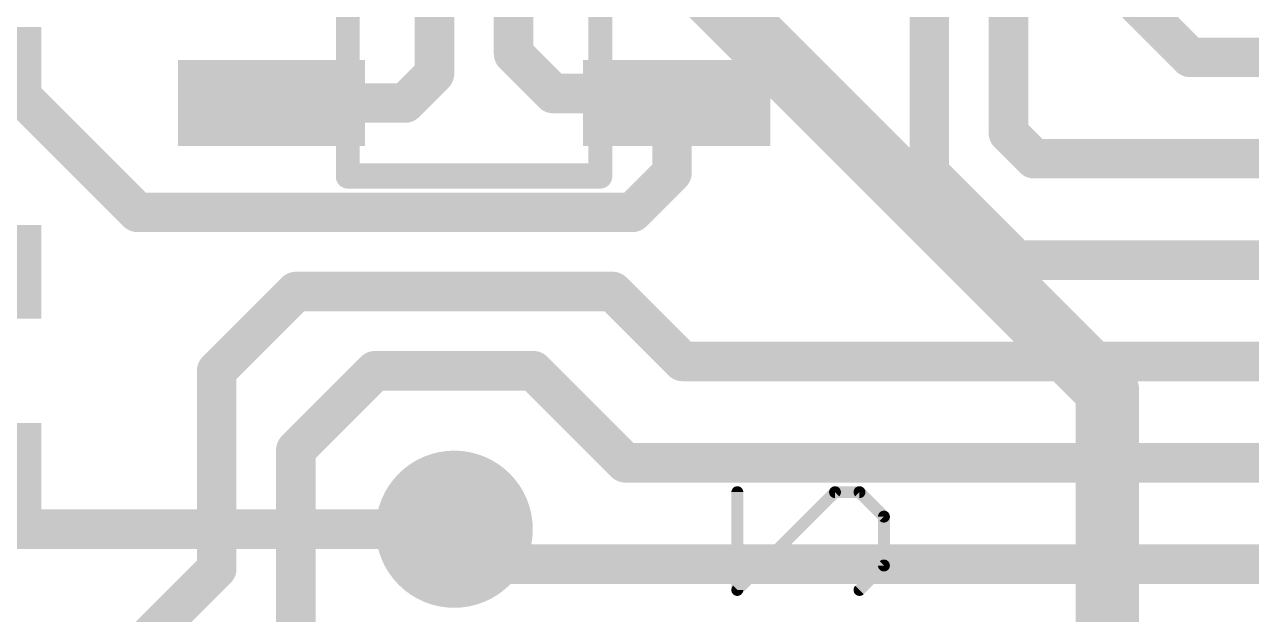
# Model space of a CAD drawing. Extents: x -0.1 to 32.1, y -0.1 to 23.1.
# Drawn here: x 10.71 to 18.58, y 12.41 to 16.19 of the extents above; entities that cross this region are included whole.
import ezdxf

# ---------------------------------------------------------------- set-up
doc = ezdxf.new("R2010")
doc.units = 0
for name, color, linetype in [('1', 12, 'CONTINUOUS'), ('16', 132, 'CONTINUOUS'), ('18', 110, 'CONTINUOUS'), ('22', 6, 'CONTINUOUS'), ('52', 253, 'CONTINUOUS')]:
    doc.layers.add(name, color=color, linetype=linetype)

# ---------------------------------------------------------------- blocks, each defined once
blk = doc.blocks.new('RECT')
blk.add_solid([(-0.5, -0.5), (0.5, -0.5), (-0.5, 0.5), (0.5, 0.5)])
blk = doc.blocks.new('ROUNDV')
at = {"const_width": 0.5}
blk.add_lwpolyline([(0, -0.25, 1), (0, 0.25, 1), (0, -0.25)], format="xyb", dxfattribs=at)

msp = doc.modelspace()

# ---------------------------------------------------------------- linework, layer by layer
at = {"layer": '1'}
for points, const_width in [([(17.653, 13.843), (14.859, 16.637)], 0.4064), ([(17.653, 7.62), (17.653, 13.843)], 0.4064), ([(6.096, 12.954), (13.462, 12.954)], 0.254)]:
    msp.add_lwpolyline(points, dxfattribs=dict(at, const_width=const_width))
for points, const_width in [([(17.7546, 13.843, 1), (17.5514, 13.843)], 0.2032), ([(17.5812, 13.7712, 1), (17.7248, 13.9148)], 0.2032), ([(13.462, 12.8905, 1), (13.462, 13.0175)], 0.127)]:
    msp.add_lwpolyline(points, format="xyb", dxfattribs=dict(at, const_width=const_width))
at = {"layer": '16', "const_width": 0.254}
for points in [[(16.51, 15.24), (16.51, 18.1)], [(17.018, 15.494), (17.018, 17.78)], [(13.843, 16.002), (13.843, 17.653)], [(13.335, 17.399), (13.335, 15.875)], [(17.78, 16.383), (18.183, 15.98)], [(14.097, 15.748), (13.843, 16.002)], [(18.183, 15.98), (22.78, 15.98)], [(10.541, 15.875), (11.43, 14.986)], [(13.335, 15.875), (13.147, 15.687)], [(14.8281, 15.748), (14.097, 15.748)], [(14.8891, 15.687), (14.8281, 15.748)], [(13.147, 15.687), (12.2889, 15.687)], [(14.859, 15.6569), (14.8891, 15.687)], [(14.859, 15.24), (14.859, 15.6569)], [(17.018, 15.494), (17.182, 15.33)], [(17.182, 15.33), (22.78, 15.33)], [(14.605, 14.986), (14.859, 15.24)], [(17.07, 14.68), (16.51, 15.24)], [(11.43, 14.986), (14.605, 14.986)], [(17.07, 14.68), (22.78, 14.68)], [(11.938, 13.97), (12.446, 14.478)], [(12.446, 14.478), (14.478, 14.478)], [(14.478, 14.478), (14.926, 14.03)], [(11.938, 12.7), (11.938, 13.97)], [(12.446, 13.462), (12.954, 13.97)], [(12.954, 13.97), (13.97, 13.97)], [(13.97, 13.97), (14.56, 13.38)], [(14.926, 14.03), (22.78, 14.03)], [(12.446, 10.414), (12.446, 13.462)], [(14.56, 13.38), (22.78, 13.38)], [(13.462, 12.954), (13.686, 12.73)], [(13.686, 12.73), (22.78, 12.73)], [(11.43, 12.192), (11.938, 12.7)]]:
    msp.add_lwpolyline(points, dxfattribs=at)
at = {"layer": '16', "const_width": 0.127}
for points in [[(13.8879, 16.0469, 1), (13.7981, 15.9571)], [(13.7795, 16.002, 1), (13.9065, 16.002)], [(18.183, 16.0435, 1), (18.183, 15.9165)], [(18.1381, 15.9351, 1), (18.2279, 16.0249)], [(13.3799, 15.8301, 1), (13.2901, 15.9199)], [(13.2715, 15.875, 1), (13.3985, 15.875)], [(14.097, 15.8115, 1), (14.097, 15.6845)], [(14.0521, 15.7031, 1), (14.1419, 15.7929)], [(14.873, 15.7929, 1), (14.7832, 15.7031)], [(14.8281, 15.6845, 1), (14.8281, 15.8115)], [(12.2889, 15.7505, 1), (12.2889, 15.6235)], [(13.1021, 15.7319, 1), (13.1919, 15.6421)], [(13.147, 15.6235, 1), (13.147, 15.7505)], [(14.9225, 15.6569, 1), (14.7955, 15.6569)], [(14.8141, 15.7018, 1), (14.9039, 15.612)], [(14.934, 15.6421, 1), (14.8442, 15.7319)], [(14.8442, 15.6421, 1), (14.934, 15.7319)], [(17.0629, 15.5389, 1), (16.9731, 15.4491)], [(16.9545, 15.494, 1), (17.0815, 15.494)], [(17.182, 15.3935, 1), (17.182, 15.2665)], [(17.1371, 15.2851, 1), (17.2269, 15.3749)], [(14.9039, 15.1951, 1), (14.8141, 15.2849)], [(16.5549, 15.2849, 1), (16.4651, 15.1951)], [(14.7955, 15.24, 1), (14.9225, 15.24)], [(16.4465, 15.24, 1), (16.5735, 15.24)], [(11.43, 15.0495, 1), (11.43, 14.9225)], [(11.3851, 14.9411, 1), (11.4749, 15.0309)], [(14.5601, 15.0309, 1), (14.6499, 14.9411)], [(14.605, 14.9225, 1), (14.605, 15.0495)], [(17.07, 14.7435, 1), (17.07, 14.6165)], [(17.0251, 14.6351, 1), (17.1149, 14.7249)], [(12.446, 14.5415, 1), (12.446, 14.4145)], [(12.4909, 14.4331, 1), (12.4011, 14.5229)], [(14.5229, 14.5229, 1), (14.4331, 14.4331)], [(14.478, 14.4145, 1), (14.478, 14.5415)], [(12.0015, 13.97, 1), (11.8745, 13.97)], [(12.954, 14.0335, 1), (12.954, 13.9065)], [(12.9989, 13.9251, 1), (12.9091, 14.0149)], [(14.0149, 14.0149, 1), (13.9251, 13.9251)], [(13.97, 13.9065, 1), (13.97, 14.0335)], [(14.926, 14.0935, 1), (14.926, 13.9665)], [(14.8811, 13.9851, 1), (14.9709, 14.0749)], [(11.8931, 14.0149, 1), (11.9829, 13.9251)], [(12.5095, 13.462, 1), (12.3825, 13.462)], [(12.4011, 13.5069, 1), (12.4909, 13.4171)], [(14.56, 13.4435, 1), (14.56, 13.3165)], [(14.5151, 13.3351, 1), (14.6049, 13.4249)], [(13.5069, 12.9989, 1), (13.4171, 12.9091)], [(13.686, 12.7935, 1), (13.686, 12.6665)], [(13.6411, 12.6851, 1), (13.7309, 12.7749)], [(11.8745, 12.7, 1), (12.0015, 12.7)], [(11.9829, 12.6551, 1), (11.8931, 12.7449)]]:
    msp.add_lwpolyline(points, format="xyb", dxfattribs=at)
at = {"layer": '22'}
for points, const_width in [([(14.389, 16.037), (14.389, 17.237)], 0.127), ([(12.789, 16.037), (12.789, 16.237)], 0.127), ([(12.789, 15.237), (12.789, 15.337)], 0.127), ([(14.389, 15.337), (14.389, 15.237)], 0.127), ([(14.389, 15.237), (12.789, 15.237)], 0.127), ([(15.2781, 13.1917), (15.2781, 12.5646)], 0.0762), ([(15.2781, 12.5646), (15.9052, 13.1917)], 0.0762), ([(15.9052, 13.1917), (16.0619, 13.1917)], 0.0762), ([(16.0619, 13.1917), (16.2187, 13.0349)], 0.0762), ([(16.2187, 13.0349), (16.2187, 12.7213)], 0.0762), ([(16.2187, 12.7213), (16.0619, 12.5646)], 0.0762)]:
    msp.add_lwpolyline(points, dxfattribs=dict(at, const_width=const_width))
for points, const_width in [([(12.7573, 16.037, 1), (12.8208, 16.037)], 0.0635), ([(14.3573, 16.037, 1), (14.4208, 16.037)], 0.0635), ([(12.8208, 15.337, 1), (12.7573, 15.337)], 0.0635), ([(14.4208, 15.337, 1), (14.3573, 15.337)], 0.0635), ([(12.789, 15.2688, 1), (12.789, 15.2052)], 0.0635), ([(14.389, 15.2052, 1), (14.389, 15.2688)], 0.0635), ([(12.7573, 15.237, 1), (12.8208, 15.237)], 0.0635), ([(14.3573, 15.237, 1), (14.4208, 15.237)], 0.0635), ([(15.2972, 13.1917, 1), (15.2591, 13.1917)], 0.0381), ([(15.9052, 13.2107, 1), (15.9052, 13.1726)], 0.0381), ([(15.9186, 13.1782, 1), (15.8917, 13.2051)], 0.0381), ([(16.0754, 13.2051, 1), (16.0485, 13.1782)], 0.0381), ([(16.0619, 13.1726, 1), (16.0619, 13.2107)], 0.0381), ([(16.2378, 13.0349, 1), (16.1997, 13.0349)], 0.0381), ([(16.2052, 13.0214, 1), (16.2322, 13.0484)], 0.0381), ([(16.2322, 12.7079, 1), (16.2052, 12.7348)], 0.0381), ([(16.1997, 12.7213, 1), (16.2378, 12.7213)], 0.0381), ([(15.2646, 12.5781, 1), (15.2916, 12.5511)], 0.0381), ([(16.0485, 12.5781, 1), (16.0754, 12.5511)], 0.0381), ([(15.2591, 12.5646, 1), (15.2972, 12.5646)], 0.0381)]:
    msp.add_lwpolyline(points, format="xyb", dxfattribs=dict(at, const_width=const_width))
at = {"layer": '52', "const_width": 0.1524}
for points in [[(12.7786, 18.0594), (12.7786, 15.2146)], [(14.3994, 15.2146), (14.3994, 18.0594)], [(12.7786, 15.2146), (14.3994, 15.2146)]]:
    msp.add_lwpolyline(points, dxfattribs=at)
at = {"layer": '52', "const_width": 0.0762}
for points in [[(12.7786, 15.2527, 1), (12.7786, 15.1765)], [(14.3994, 15.1765, 1), (14.3994, 15.2527)], [(12.7405, 15.2146, 1), (12.8167, 15.2146)], [(14.3613, 15.2146, 1), (14.4375, 15.2146)]]:
    msp.add_lwpolyline(points, format="xyb", dxfattribs=at)

# ---------------------------------------------------------------- block references
at = {"layer": '16'}
for p, xscale, yscale, rotation in [((9.712, 15.875), 0.6, 2.2, 270), ((12.2889, 15.687), 0.55, 1.2, 90), ((14.8891, 15.687), 0.55, 1.2, 90), ((9.712, 14.605), 0.6, 2.2, 270), ((9.712, 13.335), 0.6, 2.2, 270)]:
    msp.add_blockref('RECT', p, dxfattribs=dict(at, xscale=xscale, yscale=yscale, rotation=rotation))
at = {"layer": '18', "xscale": 1.008, "yscale": 1.008}
msp.add_blockref('ROUNDV', (13.462, 12.954), dxfattribs=at)
msp.add_blockref('ROUNDV', (13.462, 12.954), dxfattribs=at)
at = {"layer": '52', "xscale": 0.5, "yscale": 0.65, "rotation": 90}
for p in [(12.414, 15.687), (14.764, 15.687)]:
    msp.add_blockref('RECT', p, dxfattribs=at)

doc.saveas('drawing.dxf')
